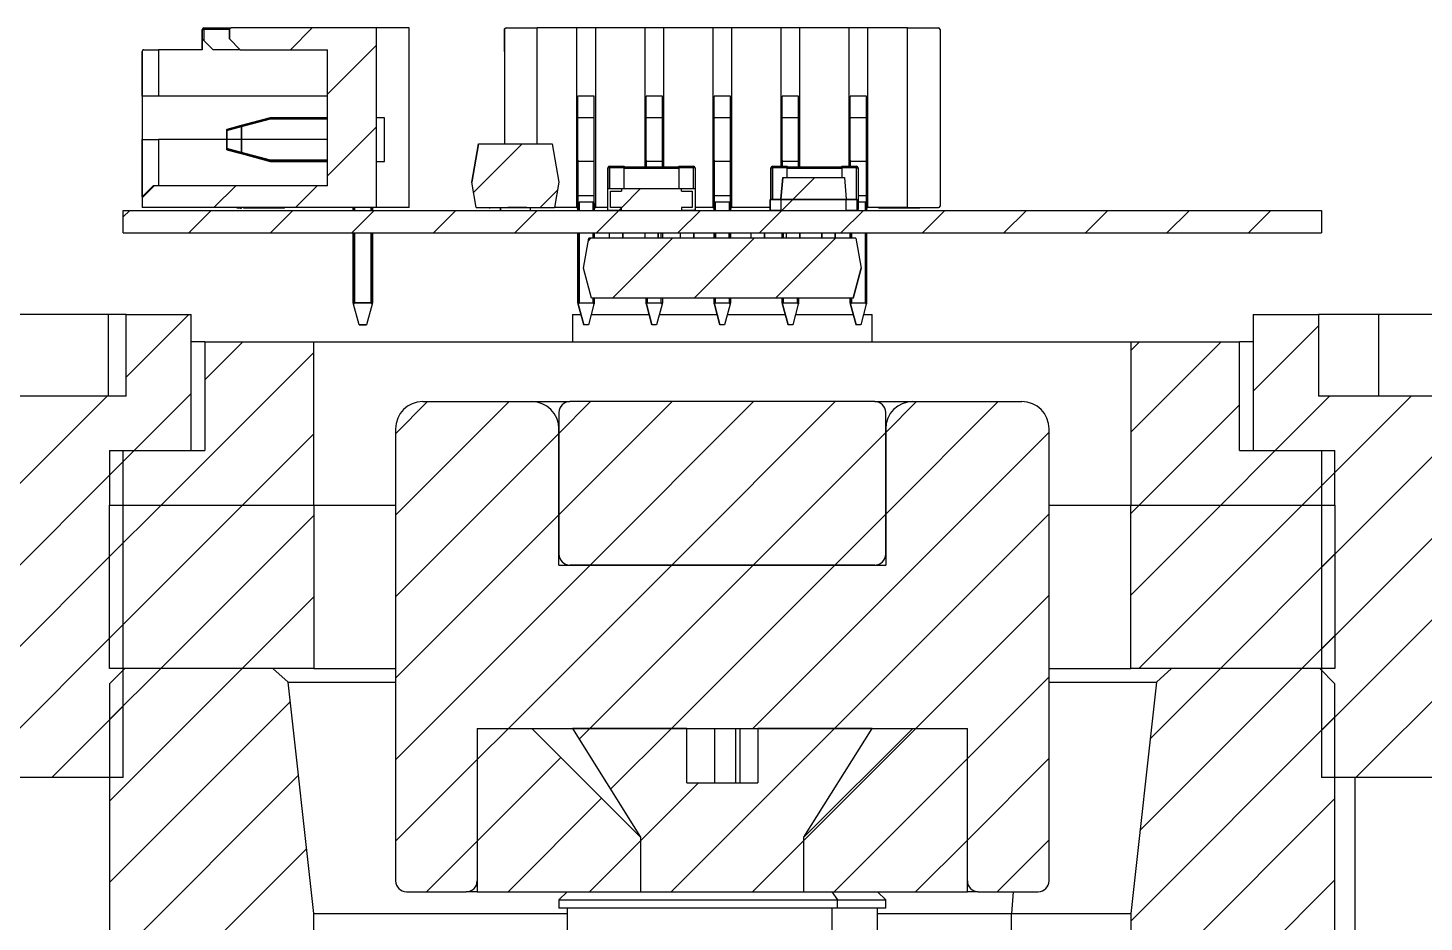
# Model space of a CAD drawing. Header units: millimetres. Extents: x 0 to 1189, y 0 to 841.
# Drawn here: x 637.5 to 714.4, y 643.7 to 693 of the extents above; entities that cross this region are included whole.
import ezdxf

# ---------------------------------------------------------------- set-up
doc = ezdxf.new("R2010")
doc.units = ezdxf.units.MM

# ---------------------------------------------------------------- blocks, each defined once
blk = doc.blocks.new('SW_HATCH_0')
at = {"color": 0, "linetype": 'Continuous', "lineweight": 18}
for p, q in [((133.67, 537.782), (133.605, 537.717)), ((138.163, 537.784), (136.963, 536.584)), ((141.702, 536.834), (139.002, 534.134)), ((141.702, 532.344), (139.002, 529.644)), ((149.734, 531.394), (147.054, 528.715)), ((165.849, 529.549), (164.649, 528.349)), ((129.463, 529.084), (128.802, 528.424)), ((133.953, 529.084), (132.753, 527.884)), ((138.443, 529.084), (137.243, 527.884)), ((151.674, 528.845), (150.714, 527.884)), ((156.254, 528.934), (155.202, 527.883)), ((128.113, 527.734), (127.753, 527.374)), ((132.603, 527.734), (131.369, 526.5)), ((137.093, 527.734), (135.859, 526.5)), ((141.583, 527.734), (140.349, 526.5)), ((146.074, 527.734), (144.839, 526.5)), ((150.564, 527.734), (149.329, 526.5)), ((155.054, 527.734), (153.819, 526.5)), ((155.202, 527.883), (155.054, 527.734)), ((159.544, 527.734), (158.309, 526.5)), ((164.034, 527.734), (162.8, 526.5)), ((164.634, 528.334), (164.034, 527.734)), ((168.524, 527.734), (167.29, 526.5)), ((173.014, 527.734), (171.78, 526.5)), ((177.504, 527.734), (176.27, 526.5)), ((181.995, 527.734), (180.76, 526.5)), ((186.485, 527.734), (185.25, 526.5)), ((190.975, 527.734), (189.74, 526.5)), ((153.519, 526.2), (153.367, 526.047)), ((158.009, 526.2), (154.709, 522.9)), ((162.5, 526.2), (159.2, 522.9)), ((166.99, 526.2), (163.69, 522.9)), ((131.359, 522), (127.911, 518.552)), ((193.594, 521.373), (190.003, 517.782)), ((206.503, 520.811), (193.753, 508.061)), ((138.253, 519.913), (129.839, 511.5)), ((134.349, 520.5), (132.253, 518.404)), ((183.74, 520.5), (183.253, 520.012)), ((188.231, 520.5), (183.253, 515.522)), ((131.503, 517.654), (128.349, 514.5)), ((126.859, 517.5), (118.753, 509.394)), ((149.009, 517.2), (142.753, 510.943)), ((144.519, 517.2), (142.753, 515.433)), ((153.5, 517.2), (151.753, 515.453)), ((157.99, 517.2), (151.753, 510.963)), ((162.48, 517.2), (153.48, 508.2)), ((166.97, 517.2), (157.97, 508.2)), ((175.95, 517.2), (169.753, 511.002)), ((171.46, 517.2), (169.753, 515.492)), ((189.253, 517.032), (183.721, 511.5)), ((194.211, 517.5), (191.211, 514.5)), ((198.701, 517.5), (193.753, 512.552)), ((138.253, 515.423), (134.329, 511.5)), ((151.753, 515.453), (142.753, 506.453)), ((178.753, 515.512), (162.44, 499.2)), ((169.753, 515.492), (162.46, 508.2)), ((127.753, 513.904), (118.753, 504.904)), ((128.349, 514.5), (127.003, 513.154)), ((191.211, 514.5), (188.211, 511.5)), ((194.503, 513.302), (192.701, 511.5)), ((202.753, 512.571), (193.753, 503.571)), ((129.839, 511.5), (127.003, 508.663)), ((134.329, 511.5), (127.003, 504.173)), ((183.721, 511.5), (183.253, 511.032)), ((188.211, 511.5), (183.253, 506.542)), ((192.701, 511.5), (183.701, 502.5)), ((138.253, 510.933), (129.819, 502.5)), ((151.753, 510.963), (142.753, 501.963)), ((178.753, 511.022), (166.931, 499.2)), ((169.753, 511.002), (166.95, 508.2)), ((127.753, 509.413), (118.753, 500.413)), ((194.503, 508.811), (188.191, 502.5)), ((153.48, 508.2), (142.753, 497.473)), ((157.97, 508.2), (148.97, 499.2)), ((162.46, 508.2), (153.46, 499.2)), ((166.95, 508.2), (157.95, 499.2)), ((202.753, 508.081), (193.753, 499.081)), ((138.253, 506.443), (134.309, 502.5)), ((178.753, 506.532), (171.421, 499.2)), ((127.753, 504.923), (119.329, 496.5)), ((194.503, 504.321), (192.681, 502.5)), ((202.753, 503.591), (195.661, 496.5)), ((129.819, 502.5), (127.002, 499.683)), ((134.309, 502.5), (127.002, 495.193)), ((192.681, 502.5), (183.761, 493.58)), ((188.191, 502.5), (184.323, 498.632)), ((178.753, 502.042), (174.253, 497.542)), ((127.753, 500.433), (123.819, 496.5)), ((136.957, 500.658), (127.002, 490.703)), ((148.97, 499.2), (147.253, 497.483)), ((153.46, 499.2), (152.871, 498.611)), ((157.95, 499.2), (154.598, 495.848)), ((166.931, 499.2), (157.931, 490.2)), ((171.421, 499.2), (165.253, 493.032)), ((194.503, 499.832), (183.253, 488.581)), ((147.253, 497.483), (142.753, 492.983)), ((151.856, 497.596), (147.253, 492.992)), ((174.253, 497.542), (166.911, 490.2)), ((178.753, 497.552), (174.253, 493.052)), ((137.406, 496.616), (127.002, 486.212)), ((159.44, 496.2), (156.253, 493.012)), ((154.101, 495.351), (148.95, 490.2)), ((194.503, 495.341), (183.253, 484.091)), ((147.253, 492.992), (144.46, 490.2)), ((156.253, 493.012), (153.44, 490.2)), ((165.253, 493.032), (162.421, 490.2)), ((174.253, 493.052), (171.401, 490.2)), ((178.753, 493.061), (175.891, 490.2)), ((137.855, 492.575), (127.002, 481.722)), ((194.503, 490.851), (183.253, 479.601))]:
    blk.add_line(p, q, dxfattribs=at)

msp = doc.modelspace()

# ---------------------------------------------------------------- linework, layer by layer
at = {"color": 7, "linetype": 'Continuous', "lineweight": 25}
for p, q in [((647.071, 692.351), (647.071, 692.861)), ((647.071, 692.861), (647.161, 692.861)), ((647.071, 692.861), (647.071, 692.861)), ((647.071, 692.861), (647.071, 691.751)), ((647.671, 691.751), (647.071, 692.351)), ((647.071, 692.351), (647.071, 692.351)), ((647.071, 691.751), (647.071, 692.351)), ((647.161, 692.861), (647.161, 692.951)), ((647.161, 692.951), (648.661, 692.951)), ((647.161, 692.951), (647.161, 692.951)), ((647.161, 692.861), (647.161, 692.261)), ((648.571, 692.861), (647.161, 692.861)), ((647.161, 692.261), (647.671, 691.751)), ((648.571, 692.351), (648.571, 692.861)), ((648.571, 692.861), (648.571, 692.861)), ((648.571, 692.861), (648.571, 692.351)), ((649.171, 691.751), (648.571, 692.351)), ((649.171, 691.751), (648.571, 692.351)), ((648.571, 692.351), (648.571, 692.351)), ((656.671, 692.951), (648.661, 692.951)), ((656.671, 683.051), (656.671, 692.951)), ((658.471, 692.951), (656.671, 692.951)), ((658.471, 683.051), (658.471, 692.951)), ((663.721, 692.861), (663.721, 686.561)), ((663.721, 691.661), (663.721, 692.861)), ((663.721, 692.861), (663.721, 692.861)), ((663.811, 692.951), (665.521, 692.951)), ((665.521, 686.561), (665.521, 692.951)), ((667.696, 692.951), (665.521, 692.951)), ((667.696, 692.951), (667.696, 683.051)), ((668.746, 692.951), (667.696, 692.951)), ((668.746, 683.051), (668.746, 692.951)), ((671.446, 692.951), (668.746, 692.951)), ((668.746, 683.051), (668.746, 692.951)), ((668.746, 692.951), (668.746, 692.951)), ((671.446, 692.951), (671.446, 685.301)), ((672.496, 692.951), (671.446, 692.951)), ((672.496, 685.301), (672.496, 692.951)), ((675.196, 692.951), (672.496, 692.951)), ((672.496, 685.301), (672.496, 692.951)), ((672.496, 692.951), (672.496, 692.951)), ((675.196, 692.951), (675.196, 683.051)), ((676.246, 692.951), (675.196, 692.951)), ((676.246, 683.051), (676.246, 692.951)), ((678.946, 692.951), (676.246, 692.951)), ((676.246, 683.051), (676.246, 692.951)), ((676.246, 692.951), (676.246, 692.951)), ((678.946, 692.951), (678.946, 685.331)), ((679.996, 692.951), (678.946, 692.951)), ((679.996, 685.301), (679.996, 692.951)), ((679.996, 685.301), (679.996, 692.951)), ((679.996, 692.951), (679.996, 692.951)), ((682.696, 692.951), (679.996, 692.951)), ((682.696, 692.951), (682.696, 685.331)), ((683.746, 692.951), (682.696, 692.951)), ((683.746, 683.051), (683.746, 692.951)), ((685.921, 692.951), (683.746, 692.951)), ((683.746, 683.051), (683.746, 692.951)), ((683.746, 692.951), (683.746, 692.951)), ((685.921, 683.051), (685.921, 692.951)), ((685.921, 692.951), (687.631, 692.951)), ((685.921, 683.051), (685.921, 692.951)), ((685.921, 692.951), (685.921, 692.951)), ((687.721, 692.861), (687.721, 683.141)), ((643.771, 689.201), (643.771, 691.661)), ((643.771, 691.661), (643.771, 683.651)), ((643.771, 691.661), (643.771, 691.661)), ((643.861, 691.751), (644.671, 691.751)), ((644.671, 691.751), (644.671, 689.201)), ((647.071, 691.751), (644.671, 691.751)), ((647.071, 691.751), (647.071, 691.751)), ((647.671, 691.751), (647.671, 691.751)), ((649.171, 691.751), (647.671, 691.751)), ((649.171, 691.751), (653.971, 691.751)), ((649.171, 691.751), (649.171, 691.751)), ((653.971, 684.251), (653.971, 691.751)), ((653.971, 689.201), (653.971, 691.751)), ((653.971, 691.751), (653.971, 691.751)), ((663.721, 691.661), (663.721, 686.561)), ((663.721, 691.661), (663.721, 691.661)), ((643.771, 689.201), (643.771, 686.801)), ((644.671, 689.201), (643.771, 689.201)), ((653.971, 689.201), (644.671, 689.201)), ((653.971, 686.801), (653.971, 689.201)), ((653.971, 689.201), (653.971, 689.201)), ((667.771, 689.201), (667.771, 689.201)), ((667.771, 688.001), (667.771, 689.201)), ((668.671, 689.201), (667.771, 689.201)), ((668.671, 688.001), (668.671, 689.201)), ((671.521, 689.201), (671.521, 689.201)), ((671.521, 688.001), (671.521, 689.201)), ((672.421, 689.201), (671.521, 689.201)), ((672.421, 688.001), (672.421, 689.201)), ((675.271, 689.201), (675.271, 689.201)), ((675.271, 688.001), (675.271, 689.201)), ((676.171, 689.201), (675.271, 689.201)), ((676.171, 688.001), (676.171, 689.201)), ((679.021, 689.201), (679.021, 689.201)), ((679.021, 688.001), (679.021, 689.201)), ((679.921, 689.201), (679.021, 689.201)), ((679.921, 688.001), (679.921, 689.201)), ((682.771, 689.201), (682.771, 689.201)), ((682.771, 688.001), (682.771, 689.201)), ((683.671, 689.201), (682.771, 689.201)), ((683.671, 688.001), (683.671, 689.201)), ((648.421, 687.358), (649.223, 687.573)), ((649.223, 687.573), (648.421, 687.358)), ((649.223, 687.573), (650.821, 688.001)), ((650.821, 688.001), (649.223, 687.573)), ((650.829, 687.941), (649.231, 687.513)), ((649.231, 687.513), (650.829, 687.941)), ((650.821, 688.001), (650.821, 688.001)), ((650.821, 688.001), (653.971, 688.001)), ((653.971, 688.001), (650.821, 688.001)), ((653.971, 687.941), (650.829, 687.941)), ((650.829, 687.941), (653.971, 687.941)), ((657.121, 688.001), (656.671, 688.001)), ((657.121, 688.001), (656.671, 688.001)), ((657.121, 688.001), (657.121, 688.001)), ((657.121, 685.601), (657.121, 688.001)), ((657.121, 685.601), (657.121, 688.001)), ((667.771, 685.601), (667.771, 688.001)), ((668.671, 688.001), (667.771, 688.001)), ((668.671, 685.601), (668.671, 688.001)), ((671.521, 685.601), (671.521, 688.001)), ((672.421, 688.001), (671.521, 688.001)), ((672.421, 685.601), (672.421, 688.001)), ((675.271, 685.601), (675.271, 688.001)), ((676.171, 688.001), (675.271, 688.001)), ((676.171, 685.601), (676.171, 688.001)), ((679.021, 685.601), (679.021, 688.001)), ((679.921, 688.001), (679.021, 688.001)), ((679.921, 685.601), (679.921, 688.001)), ((682.771, 685.601), (682.771, 688.001)), ((683.671, 688.001), (682.771, 688.001)), ((683.671, 685.601), (683.671, 688.001)), ((649.23, 687.517), (648.421, 687.3)), ((648.421, 687.3), (649.23, 687.517)), ((648.421, 687.358), (648.421, 687.358)), ((648.421, 686.302), (648.421, 687.3)), ((648.421, 687.3), (648.421, 686.302)), ((649.231, 687.513), (649.231, 686.089)), ((649.231, 686.089), (649.231, 687.513)), ((643.771, 683.651), (643.771, 686.801)), ((643.771, 686.801), (644.671, 686.801)), ((644.671, 686.801), (644.671, 684.251)), ((653.971, 686.801), (644.671, 686.801)), ((648.421, 686.302), (649.23, 686.085)), ((649.23, 686.085), (648.421, 686.302)), ((649.223, 686.029), (648.421, 686.244)), ((648.421, 686.244), (648.421, 686.244)), ((648.421, 686.244), (649.223, 686.029)), ((649.231, 686.089), (650.829, 685.661)), ((650.829, 685.661), (649.231, 686.089)), ((653.971, 684.251), (653.971, 686.801)), ((653.971, 686.801), (653.971, 686.801)), ((661.921, 684.455), (662.292, 686.561)), ((662.292, 686.561), (661.921, 684.455)), ((662.292, 686.561), (666.349, 686.561)), ((662.292, 686.561), (662.292, 686.561)), ((662.292, 686.561), (662.292, 686.561)), ((666.349, 686.561), (666.721, 684.455)), ((650.821, 685.601), (649.223, 686.029)), ((649.223, 686.029), (650.821, 685.601)), ((650.821, 685.601), (650.821, 685.601)), ((653.971, 685.601), (650.821, 685.601)), ((650.821, 685.601), (653.971, 685.601)), ((650.829, 685.661), (653.971, 685.661)), ((653.971, 685.661), (650.829, 685.661)), ((656.671, 685.601), (657.121, 685.601)), ((656.671, 685.601), (657.121, 685.601)), ((657.121, 685.601), (657.121, 685.601)), ((667.771, 685.661), (667.771, 682.901)), ((667.771, 683.711), (667.771, 685.601)), ((668.671, 685.601), (667.771, 685.601)), ((668.671, 683.711), (668.671, 685.601)), ((669.511, 685.241), (669.511, 685.331)), ((669.511, 685.331), (670.321, 685.331)), ((669.511, 685.331), (669.511, 685.331)), ((670.321, 685.331), (670.321, 685.241)), ((670.321, 685.301), (673.321, 685.301)), ((670.321, 685.241), (670.321, 685.301)), ((670.321, 685.301), (670.321, 685.301)), ((671.521, 685.661), (671.521, 685.301)), ((672.421, 685.601), (671.521, 685.601)), ((671.521, 685.301), (671.521, 685.601)), ((672.421, 685.301), (672.421, 685.601)), ((673.321, 685.331), (674.131, 685.331)), ((673.321, 685.241), (673.321, 685.331)), ((673.321, 685.331), (673.321, 685.301)), ((673.321, 685.331), (673.321, 685.331)), ((674.131, 685.331), (674.131, 685.241)), ((675.271, 685.661), (675.271, 682.901)), ((676.171, 685.601), (675.271, 685.601)), ((675.271, 683.711), (675.271, 685.601)), ((676.171, 683.711), (676.171, 685.601)), ((678.494, 685.241), (678.494, 685.331)), ((678.494, 685.331), (679.304, 685.331)), ((678.494, 685.331), (678.494, 685.331)), ((679.021, 685.661), (679.021, 685.331)), ((679.021, 685.331), (679.021, 685.601)), ((679.921, 685.601), (679.021, 685.601)), ((679.304, 685.331), (679.304, 685.241)), ((679.304, 685.301), (682.304, 685.301)), ((679.304, 685.241), (679.304, 685.301)), ((679.304, 685.301), (679.304, 685.301)), ((679.921, 685.301), (679.921, 685.601)), ((682.304, 685.331), (683.114, 685.331)), ((682.304, 685.241), (682.304, 685.331)), ((682.304, 685.331), (682.304, 685.301)), ((682.304, 685.331), (682.304, 685.331)), ((682.771, 685.661), (682.771, 685.331)), ((682.771, 685.331), (682.771, 685.601)), ((683.671, 685.601), (682.771, 685.601)), ((683.114, 685.331), (683.114, 685.241)), ((683.671, 683.711), (683.671, 685.601)), ((669.511, 685.241), (669.421, 685.241)), ((669.421, 684.101), (669.421, 685.241)), ((669.421, 685.241), (669.421, 684.101)), ((669.421, 685.241), (669.421, 685.241)), ((670.321, 685.241), (669.511, 685.241)), ((669.511, 685.241), (669.511, 684.101)), ((670.321, 684.101), (670.321, 685.241)), ((673.321, 685.211), (670.321, 685.211)), ((674.131, 685.241), (673.321, 685.241)), ((673.321, 685.241), (673.321, 684.101)), ((674.221, 685.241), (674.131, 685.241)), ((674.131, 684.101), (674.131, 685.241)), ((674.221, 685.241), (674.221, 682.961)), ((678.404, 685.241), (678.494, 685.241)), ((678.404, 683.504), (678.404, 685.241)), ((678.404, 685.241), (678.404, 685.241)), ((678.404, 685.241), (678.404, 683.504)), ((679.304, 685.241), (678.494, 685.241)), ((678.494, 685.241), (678.494, 683.504)), ((678.952, 683.516), (679.057, 684.716)), ((679.057, 684.716), (678.952, 683.516)), ((679.057, 684.716), (682.447, 684.716)), ((679.304, 684.716), (679.304, 685.241)), ((682.304, 685.211), (679.304, 685.211)), ((683.114, 685.241), (682.304, 685.241)), ((682.304, 685.241), (682.304, 684.716)), ((682.447, 684.716), (682.552, 683.516)), ((683.114, 685.241), (683.204, 685.241)), ((683.114, 683.507), (683.114, 685.241)), ((683.204, 685.241), (683.204, 682.961)), ((644.371, 684.251), (643.771, 683.651)), ((653.971, 684.251), (644.371, 684.251)), ((644.371, 684.251), (644.371, 684.251)), ((653.971, 684.251), (653.971, 684.251)), ((662.168, 683.051), (661.921, 684.455)), ((662.168, 683.051), (661.921, 684.455)), ((661.921, 684.455), (661.921, 684.455)), ((666.721, 684.455), (666.473, 683.051)), ((669.42, 682.901), (669.42, 684.101)), ((669.42, 684.101), (670.17, 684.101)), ((669.57, 683.951), (670.17, 683.951)), ((669.57, 683.051), (669.57, 683.951)), ((670.17, 684.101), (670.17, 683.951)), ((670.17, 684.101), (673.47, 684.101)), ((673.47, 683.951), (673.47, 684.101)), ((673.47, 684.101), (674.22, 684.101)), ((673.47, 683.951), (674.07, 683.951)), ((674.07, 683.951), (674.07, 683.051)), ((674.22, 684.101), (674.22, 682.901)), ((643.771, 683.651), (643.771, 683.051)), ((643.771, 683.651), (643.771, 683.651)), ((643.771, 683.651), (643.771, 683.051)), ((656.671, 683.051), (643.771, 683.051)), ((643.771, 683.051), (643.771, 683.051)), ((649, 683.044), (649, 683.029)), ((649.004, 683.029), (649.004, 683.044)), ((649.175, 683.029), (649.175, 683.044)), ((649.182, 683.044), (649.227, 683.044)), ((649.182, 683.029), (649.227, 683.029)), ((649.227, 683.029), (649.227, 683.044)), ((649.346, 683.044), (649.346, 683.029)), ((650.471, 683.044), (649.346, 683.044)), ((650.471, 683.029), (649.346, 683.029)), ((650.471, 683.029), (650.471, 683.044)), ((651.596, 683.044), (650.471, 683.044)), ((651.596, 683.029), (650.471, 683.029)), ((651.596, 683.029), (651.596, 683.044)), ((655.396, 682.901), (655.396, 683.051)), ((655.396, 683.051), (655.396, 682.901)), ((655.456, 683.051), (655.456, 682.901)), ((655.456, 682.901), (655.456, 683.051)), ((656.386, 682.901), (656.386, 683.051)), ((656.386, 683.051), (656.386, 682.901)), ((656.446, 683.051), (656.446, 682.901)), ((656.446, 682.901), (656.446, 683.051)), ((658.471, 683.051), (656.671, 683.051)), ((662.168, 683.051), (666.473, 683.051)), ((662.168, 683.051), (662.168, 683.051)), ((662.664, 683.051), (662.664, 683.033)), ((662.668, 683.051), (662.668, 683.033)), ((662.875, 683.033), (662.875, 683.051)), ((662.883, 683.033), (662.936, 683.033)), ((662.936, 683.051), (662.936, 683.033)), ((663.08, 683.051), (663.08, 683.033)), ((663.911, 683.033), (663.08, 683.033)), ((663.496, 682.901), (663.496, 683.033)), ((663.911, 683.033), (663.911, 683.051)), ((664.949, 683.051), (663.911, 683.051)), ((664.949, 683.033), (663.911, 683.033)), ((664.949, 683.051), (664.949, 683.033)), ((665.78, 683.033), (664.949, 683.033)), ((665.78, 683.033), (665.78, 683.051)), ((667.696, 683.051), (666.473, 683.051)), ((667.696, 683.051), (667.771, 683.051)), ((667.771, 683.255), (667.771, 683.711)), ((668.671, 683.711), (667.771, 683.711)), ((667.771, 682.901), (667.771, 683.255)), ((668.611, 683.351), (667.831, 683.351)), ((667.831, 683.351), (667.831, 682.901)), ((668.611, 682.901), (668.611, 683.351)), ((668.671, 683.255), (668.671, 683.711)), ((668.671, 683.255), (668.671, 682.901)), ((668.671, 683.051), (668.746, 683.051)), ((669.42, 683.051), (668.746, 683.051)), ((668.746, 683.051), (668.746, 683.051)), ((670.17, 683.051), (669.57, 683.051)), ((670.17, 682.901), (670.17, 683.051)), ((673.47, 683.051), (673.47, 682.901)), ((674.07, 683.051), (673.47, 683.051)), ((674.22, 682.954), (674.221, 682.961)), ((674.22, 682.961), (674.221, 682.961)), ((675.196, 683.051), (674.221, 683.051)), ((675.196, 683.051), (675.271, 683.051)), ((675.271, 683.255), (675.271, 683.711)), ((676.171, 683.711), (675.271, 683.711)), ((675.271, 682.901), (675.271, 683.255)), ((676.111, 683.351), (675.331, 683.351)), ((675.331, 683.351), (675.331, 682.901)), ((676.111, 682.901), (676.111, 683.351)), ((676.171, 683.255), (676.171, 683.711)), ((676.171, 683.255), (676.171, 682.901)), ((676.171, 683.051), (676.246, 683.051)), ((678.352, 683.051), (676.246, 683.051)), ((676.246, 683.051), (676.246, 683.051)), ((678.352, 683.501), (678.352, 682.901)), ((678.352, 683.501), (683.152, 683.501)), ((678.355, 682.898), (678.355, 683.504)), ((678.955, 683.504), (678.355, 683.504)), ((678.355, 683.504), (678.355, 683.501)), ((678.952, 683.516), (682.552, 683.516)), ((678.952, 683.516), (678.952, 683.516)), ((678.955, 683.504), (678.955, 682.898)), ((679.304, 683.501), (679.304, 683.516)), ((682.211, 683.507), (682.211, 683.504)), ((682.211, 683.507), (683.149, 683.507)), ((682.211, 683.504), (683.149, 683.504)), ((682.304, 683.516), (682.304, 683.507)), ((682.304, 683.504), (682.304, 683.501)), ((682.549, 682.898), (682.549, 683.504)), ((683.149, 683.504), (682.549, 683.504)), ((682.549, 683.504), (682.549, 683.501)), ((683.149, 683.504), (683.149, 683.507)), ((683.149, 683.504), (683.149, 682.898)), ((683.152, 682.901), (683.152, 683.501)), ((683.204, 682.961), (683.152, 682.961)), ((683.671, 683.711), (683.204, 683.711)), ((683.611, 683.351), (683.204, 683.351)), ((683.611, 682.901), (683.611, 683.351)), ((683.671, 683.255), (683.671, 683.711)), ((683.671, 683.255), (683.671, 682.901)), ((683.671, 683.051), (683.746, 683.051)), ((685.921, 683.051), (683.746, 683.051)), ((683.746, 683.051), (683.746, 683.051)), ((684.346, 683.029), (684.346, 683.044)), ((686.596, 683.044), (684.346, 683.044)), ((686.596, 683.029), (684.346, 683.029)), ((685.921, 683.051), (687.631, 683.051)), ((685.921, 683.051), (685.921, 683.051)), ((686.596, 683.029), (686.596, 683.044)), ((642.721, 682.901), (708.721, 682.901)), ((642.721, 681.667), (642.721, 682.901)), ((670.17, 682.901), (669.42, 682.901)), ((670.17, 682.901), (673.47, 682.901)), ((674.22, 682.901), (673.47, 682.901)), ((678.352, 682.901), (683.152, 682.901)), ((678.955, 682.898), (678.355, 682.898)), ((683.149, 682.898), (682.549, 682.898)), ((708.721, 682.901), (708.721, 681.667)), ((642.721, 681.667), (708.721, 681.667)), ((655.396, 677.801), (655.396, 681.667)), ((655.396, 681.667), (655.396, 677.801)), ((655.456, 681.667), (655.456, 677.801)), ((655.456, 677.801), (655.456, 681.667)), ((656.386, 677.801), (656.386, 681.667)), ((656.386, 681.667), (656.386, 677.801)), ((656.446, 681.667), (656.446, 677.801)), ((656.446, 677.801), (656.446, 681.667)), ((667.771, 677.801), (667.771, 681.667)), ((667.771, 681.667), (667.771, 677.801)), ((667.831, 681.667), (667.831, 677.801)), ((668.611, 681.367), (668.611, 681.667)), ((668.671, 681.667), (668.671, 681.367)), ((670.246, 681.367), (670.246, 681.667)), ((672.196, 681.367), (672.196, 681.667)), ((672.361, 681.367), (672.361, 681.667)), ((672.421, 681.667), (672.421, 681.367)), ((674.146, 681.367), (674.146, 681.667)), ((675.271, 681.367), (675.271, 681.667)), ((675.271, 681.667), (675.271, 681.367)), ((675.331, 681.667), (675.331, 681.367)), ((676.096, 681.367), (676.096, 681.667)), ((676.111, 681.367), (676.111, 681.667)), ((676.171, 681.667), (676.171, 681.367)), ((678.046, 681.367), (678.046, 681.667)), ((679.021, 681.367), (679.021, 681.667)), ((679.021, 681.667), (679.021, 681.367)), ((679.081, 681.667), (679.081, 681.367)), ((679.996, 681.367), (679.996, 681.667)), ((681.196, 681.367), (681.196, 681.667)), ((681.946, 681.367), (681.946, 681.667)), ((682.771, 681.367), (682.771, 681.667)), ((682.771, 681.667), (682.771, 681.367)), ((682.831, 681.667), (682.831, 681.367)), ((683.611, 677.801), (683.611, 681.667)), ((683.671, 681.667), (683.671, 677.801)), ((668.071, 679.717), (668.362, 681.367)), ((683.08, 681.367), (668.362, 681.367)), ((683.08, 681.367), (683.371, 679.717)), ((683.08, 681.367), (683.371, 679.717)), ((683.08, 681.367), (683.08, 681.367)), ((668.513, 678.067), (668.071, 679.717)), ((683.371, 679.717), (682.929, 678.067)), ((682.929, 678.067), (683.371, 679.717)), ((683.371, 679.717), (683.371, 679.717)), ((655.396, 677.801), (655.396, 677.801)), ((655.717, 676.601), (655.413, 677.736)), ((655.717, 676.601), (655.413, 677.736)), ((655.456, 677.801), (656.386, 677.801)), ((656.386, 677.801), (655.456, 677.801)), ((656.428, 677.736), (656.124, 676.601)), ((656.428, 677.736), (656.124, 676.601)), ((656.446, 677.801), (656.446, 677.801)), ((667.771, 677.801), (667.771, 677.801)), ((667.788, 677.736), (668.092, 676.601)), ((668.092, 676.601), (667.788, 677.736)), ((667.831, 677.801), (668.611, 677.801)), ((668.653, 677.736), (668.349, 676.601)), ((682.929, 678.067), (668.513, 678.067)), ((668.611, 677.801), (668.611, 678.067)), ((668.671, 678.067), (668.671, 677.801)), ((671.521, 677.801), (671.521, 678.067)), ((671.521, 678.067), (671.521, 677.801)), ((671.521, 677.801), (671.521, 677.801)), ((671.538, 677.736), (671.842, 676.601)), ((671.842, 676.601), (671.538, 677.736)), ((671.581, 678.067), (671.581, 677.801)), ((671.581, 677.801), (672.361, 677.801)), ((672.403, 677.736), (672.099, 676.601)), ((672.361, 677.801), (672.361, 678.067)), ((672.421, 678.067), (672.421, 677.801)), ((675.271, 677.801), (675.271, 678.067)), ((675.271, 678.067), (675.271, 677.801)), ((675.271, 677.801), (675.271, 677.801)), ((675.288, 677.736), (675.592, 676.601)), ((675.592, 676.601), (675.288, 677.736)), ((675.331, 678.067), (675.331, 677.801)), ((675.331, 677.801), (676.111, 677.801)), ((676.153, 677.736), (675.849, 676.601)), ((676.111, 677.801), (676.111, 678.067)), ((676.171, 678.067), (676.171, 677.801)), ((679.021, 677.801), (679.021, 678.067)), ((679.021, 678.067), (679.021, 677.801)), ((679.021, 677.801), (679.021, 677.801)), ((679.038, 677.736), (679.342, 676.601)), ((679.342, 676.601), (679.038, 677.736)), ((679.081, 678.067), (679.081, 677.801)), ((679.081, 677.801), (679.861, 677.801)), ((679.903, 677.736), (679.599, 676.601)), ((679.861, 677.801), (679.861, 678.067)), ((679.921, 678.067), (679.921, 677.801)), ((682.771, 677.801), (682.771, 678.067)), ((682.771, 678.067), (682.771, 677.801)), ((682.771, 677.801), (682.771, 677.801)), ((682.788, 677.736), (683.092, 676.601)), ((683.092, 676.601), (682.788, 677.736)), ((682.831, 678.067), (682.831, 677.801)), ((682.831, 677.801), (683.611, 677.801)), ((682.929, 678.067), (682.929, 678.067)), ((683.653, 677.736), (683.349, 676.601)), ((641.895, 677.167), (636.876, 677.167)), ((641.895, 677.167), (641.895, 672.667)), ((642.879, 677.167), (641.895, 677.167)), ((642.879, 672.667), (642.879, 677.167)), ((642.879, 677.167), (646.471, 677.167)), ((646.471, 669.667), (646.471, 677.167)), ((667.471, 677.167), (667.471, 675.667)), ((667.471, 677.167), (667.941, 677.167)), ((668.501, 677.167), (671.691, 677.167)), ((672.251, 677.167), (675.441, 677.167)), ((676.001, 677.167), (679.191, 677.167)), ((679.751, 677.167), (682.941, 677.167)), ((683.501, 677.167), (683.971, 677.167)), ((683.971, 675.667), (683.971, 677.167)), ((704.971, 677.167), (704.971, 669.667)), ((704.971, 677.167), (708.562, 677.167)), ((708.562, 677.167), (708.562, 672.667)), ((711.876, 677.167), (708.562, 677.167)), ((711.876, 677.167), (711.876, 672.667)), ((716.895, 677.167), (711.876, 677.167)), ((655.717, 676.601), (655.717, 676.601)), ((656.124, 676.601), (655.717, 676.601)), ((655.717, 676.601), (656.124, 676.601)), ((656.124, 676.601), (656.124, 676.601)), ((668.349, 676.601), (668.092, 676.601)), ((672.099, 676.601), (671.842, 676.601)), ((675.849, 676.601), (675.592, 676.601)), ((679.599, 676.601), (679.342, 676.601)), ((683.349, 676.601), (683.092, 676.601)), ((647.221, 675.667), (646.471, 675.667)), ((647.221, 675.667), (647.221, 669.667)), ((647.221, 675.667), (653.221, 675.667)), ((653.221, 666.667), (653.221, 675.667)), ((653.221, 675.667), (698.221, 675.667)), ((698.221, 675.667), (698.221, 666.667)), ((698.221, 675.667), (704.221, 675.667)), ((704.221, 669.667), (704.221, 675.667)), ((704.971, 675.667), (704.221, 675.667)), ((642.879, 672.667), (633.562, 672.667)), ((659.221, 672.367), (665.221, 672.367)), ((665.221, 672.367), (667.321, 672.367)), ((684.121, 672.367), (667.321, 672.367)), ((684.121, 672.367), (686.221, 672.367)), ((686.221, 672.367), (692.221, 672.367)), ((717.879, 672.667), (708.562, 672.667)), ((666.721, 671.767), (666.721, 663.967)), ((684.721, 663.967), (684.721, 671.767)), ((657.721, 670.867), (657.721, 645.967)), ((666.721, 663.367), (666.721, 670.867)), ((684.721, 670.867), (684.721, 663.367)), ((693.721, 645.967), (693.721, 670.867)), ((641.971, 669.667), (641.971, 666.667)), ((641.971, 669.667), (647.221, 669.667)), ((642.721, 669.667), (646.471, 669.667)), ((642.721, 651.667), (642.721, 669.667)), ((704.221, 669.667), (709.471, 669.667)), ((704.971, 669.667), (708.721, 669.667)), ((708.721, 669.667), (708.721, 651.667)), ((709.471, 666.667), (709.471, 669.667)), ((641.971, 666.667), (653.221, 666.667)), ((641.971, 657.667), (641.971, 666.667)), ((653.221, 666.667), (657.721, 666.667)), ((653.221, 666.667), (653.221, 657.667)), ((693.721, 666.667), (698.221, 666.667)), ((698.221, 666.667), (709.471, 666.667)), ((698.221, 657.667), (698.221, 666.667)), ((709.471, 666.667), (709.471, 657.667)), ((666.721, 663.367), (684.721, 663.367)), ((684.121, 663.367), (667.321, 663.367)), ((642.808, 657.667), (641.97, 656.829)), ((653.221, 657.667), (641.971, 657.667)), ((650.971, 657.667), (642.808, 657.667)), ((651.803, 656.921), (650.971, 657.667)), ((653.221, 657.667), (657.721, 657.667)), ((693.721, 657.667), (698.221, 657.667)), ((709.471, 657.667), (698.221, 657.667)), ((700.471, 657.667), (699.638, 656.921)), ((708.633, 657.667), (700.471, 657.667)), ((709.471, 656.829), (708.633, 657.667)), ((641.97, 656.829), (641.97, 636.667)), ((651.803, 656.921), (657.721, 656.921)), ((653.221, 644.167), (651.803, 656.921)), ((693.721, 656.921), (699.638, 656.921)), ((699.638, 656.921), (698.221, 644.167)), ((709.471, 636.667), (709.471, 656.829)), ((662.221, 654.367), (689.221, 654.367)), ((662.221, 654.367), (662.221, 645.967)), ((662.221, 654.367), (662.221, 645.367)), ((662.221, 654.367), (665.221, 654.367)), ((665.221, 654.367), (671.221, 648.367)), ((667.471, 654.367), (671.221, 648.367)), ((673.766, 654.367), (667.471, 654.367)), ((673.766, 651.367), (673.766, 654.367)), ((675.316, 651.367), (675.316, 654.367)), ((676.467, 651.367), (676.467, 654.367)), ((676.701, 651.367), (676.701, 654.367)), ((677.675, 654.367), (677.675, 651.367)), ((683.971, 654.367), (677.675, 654.367)), ((680.221, 648.367), (683.971, 654.367)), ((680.221, 648.367), (686.221, 654.367)), ((686.221, 654.367), (689.221, 654.367)), ((689.221, 645.967), (689.221, 654.367)), ((689.221, 645.367), (689.221, 654.367)), ((642.721, 651.667), (633.721, 651.667)), ((717.721, 651.667), (708.721, 651.667)), ((710.573, 651.667), (710.573, 636.667)), ((673.766, 651.367), (677.675, 651.367)), ((671.221, 648.367), (671.221, 645.367)), ((680.221, 645.367), (680.221, 648.367)), ((658.321, 645.367), (661.621, 645.367)), ((662.221, 645.367), (661.621, 645.367)), ((662.221, 645.367), (667.171, 645.367)), ((667.171, 645.367), (666.721, 644.917)), ((667.171, 645.367), (681.757, 645.367)), ((681.757, 645.367), (682.075, 644.917)), ((681.757, 645.367), (684.271, 645.367)), ((684.721, 644.917), (684.271, 645.367)), ((684.271, 645.367), (689.221, 645.367)), ((689.821, 645.367), (689.221, 645.367)), ((689.821, 645.367), (693.121, 645.367)), ((691.749, 645.367), (691.655, 644.167)), ((666.721, 644.917), (666.721, 644.467)), ((666.721, 644.917), (682.075, 644.917)), ((682.075, 644.467), (682.075, 644.917)), ((682.075, 644.917), (684.721, 644.917)), ((684.721, 644.467), (684.721, 644.917)), ((653.221, 644.167), (667.171, 644.167)), ((653.221, 626.167), (653.221, 644.167)), ((682.075, 644.467), (666.721, 644.467)), ((667.171, 644.467), (667.171, 642.067)), ((681.757, 644.467), (681.757, 642.067)), ((684.721, 644.467), (682.075, 644.467)), ((684.271, 642.067), (684.271, 644.467)), ((684.271, 644.167), (691.655, 644.167)), ((691.655, 644.167), (698.221, 644.167)), ((691.655, 641.167), (691.655, 644.167)), ((698.221, 644.167), (698.221, 626.167))]:
    msp.add_line(p, q, dxfattribs=at)
at = {"color": 7, "linetype": 'Continuous', "lineweight": 25, "flags": 128}
for points in [[(663.496, 683.033), (663.496, 683.002), (663.496, 682.947), (663.496, 682.913), (663.496, 682.901)], [(665.146, 683.033), (665.146, 683.002), (665.146, 682.947), (665.146, 682.913), (665.146, 682.901)], [(669.496, 681.667), (669.496, 681.654), (669.496, 681.615), (669.496, 681.551), (669.496, 681.464), (669.496, 681.367)], [(670.246, 681.667), (670.246, 681.654), (670.246, 681.615), (670.246, 681.551), (670.246, 681.464), (670.246, 681.367)], [(671.446, 681.667), (671.446, 681.654), (671.446, 681.615), (671.446, 681.551), (671.446, 681.464), (671.446, 681.367)], [(672.196, 681.667), (672.196, 681.654), (672.196, 681.615), (672.196, 681.551), (672.196, 681.464), (672.196, 681.367)], [(673.396, 681.667), (673.396, 681.654), (673.396, 681.615), (673.396, 681.551), (673.396, 681.464), (673.396, 681.367)], [(674.146, 681.667), (674.146, 681.654), (674.146, 681.615), (674.146, 681.551), (674.146, 681.464), (674.146, 681.367)], [(675.346, 681.667), (675.346, 681.654), (675.346, 681.615), (675.346, 681.551), (675.346, 681.464), (675.346, 681.367)], [(676.096, 681.667), (676.096, 681.654), (676.096, 681.615), (676.096, 681.551), (676.096, 681.464), (676.096, 681.367)], [(677.296, 681.667), (677.296, 681.654), (677.296, 681.615), (677.296, 681.551), (677.296, 681.464), (677.296, 681.367)], [(678.046, 681.667), (678.046, 681.654), (678.046, 681.615), (678.046, 681.551), (678.046, 681.464), (678.046, 681.367)], [(679.246, 681.667), (679.246, 681.654), (679.246, 681.615), (679.246, 681.551), (679.246, 681.464), (679.246, 681.367)], [(679.996, 681.667), (679.996, 681.654), (679.996, 681.615), (679.996, 681.551), (679.996, 681.464), (679.996, 681.367)], [(681.196, 681.667), (681.196, 681.654), (681.196, 681.615), (681.196, 681.551), (681.196, 681.464), (681.196, 681.367)], [(681.946, 681.667), (681.946, 681.654), (681.946, 681.615), (681.946, 681.551), (681.946, 681.464), (681.946, 681.367)]]:
    msp.add_lwpolyline(points, dxfattribs=at)
at = {"color": 7, "linetype": 'Continuous', "lineweight": 25}
for centre, radius, start, end in [((647.161, 692.861), 0.09, 90, 180), ((647.161, 692.861), 0.09, 90, 180), ((648.661, 692.861), 0.09, 90, 180), ((663.811, 692.861), 0.09, 90, 180), ((687.631, 692.861), 0.09, 0, 90), ((643.861, 691.661), 0.09, 90, 180), ((669.511, 685.241), 0.09, 90, 180), ((669.511, 685.241), 0.09, 90, 180), ((674.131, 685.241), 0.09, 0, 90), ((678.494, 685.241), 0.09, 90, 180), ((678.494, 685.241), 0.09, 90, 180), ((683.114, 685.241), 0.09, 0, 90), ((683.114, 682.961), 0.09, 318.18969, 0), ((687.631, 683.141), 0.09, 270, 0), ((659.221, 670.867), 1.5, 90, 180), ((665.221, 670.867), 1.5, 0, 90), ((667.321, 671.767), 0.6, 90, 180), ((684.121, 671.767), 0.6, 0, 90), ((686.221, 670.867), 1.5, 90, 180), ((692.221, 670.867), 1.5, 0, 90), ((667.321, 663.967), 0.6, 180, 270), ((684.121, 663.967), 0.6, 270, 0), ((658.321, 645.967), 0.6, 180, 270), ((661.621, 645.967), 0.6, 270, 0), ((689.821, 645.967), 0.6, 180, 270), ((693.121, 645.967), 0.6, 270, 0)]:
    msp.add_arc(centre, radius, start, end, dxfattribs=at)
for points, knots in [([(647.161, 692.261), (647.148, 692.274), (647.123, 692.299), (647.095, 692.327), (647.079, 692.343), (647.072, 692.35), (647.071, 692.351), (647.071, 692.351)], [0, 0, 0, 0, 0.31012, 0.616121, 0.758896, 0.886022, 1, 1, 1, 1]), ([(648.571, 692.861), (648.571, 692.87), (648.573, 692.888), (648.585, 692.912), (648.605, 692.934), (648.631, 692.948), (648.651, 692.95), (648.661, 692.951)], [0, 0, 0, 0, 0.146754, 0.316126, 0.510248, 0.757793, 1, 1, 1, 1]), ([(663.721, 692.861), (663.721, 692.87), (663.723, 692.888), (663.735, 692.912), (663.755, 692.934), (663.781, 692.948), (663.801, 692.95), (663.811, 692.951)], [0, 0, 0, 0, 0.146754, 0.316126, 0.510248, 0.757793, 1, 1, 1, 1]), ([(643.861, 691.751), (643.848, 691.75), (643.823, 691.747), (643.795, 691.726), (643.779, 691.701), (643.772, 691.681), (643.771, 691.668), (643.771, 691.661)], [0, 0, 0, 0, 0.3101202, 0.6161208, 0.7588957, 0.8860224, 1, 1, 1, 1]), ([(649.23, 687.517), (649.228, 687.525), (649.224, 687.541), (649.221, 687.56), (649.221, 687.571), (649.222, 687.572), (649.223, 687.573)], [0, 0, 0, 0, 0.270113, 0.560973, 0.788136, 1, 1, 1, 1]), ([(649.23, 687.517), (649.228, 687.525), (649.224, 687.541), (649.221, 687.56), (649.221, 687.571), (649.222, 687.572), (649.223, 687.573)], [0, 0, 0, 0, 0.270113, 0.560973, 0.788136, 1, 1, 1, 1]), ([(650.829, 687.941), (650.827, 687.95), (650.825, 687.967), (650.822, 687.987), (650.821, 687.999), (650.821, 688.001), (650.821, 688.001)], [0, 0, 0, 0, 0.271315, 0.563805, 0.790595, 1, 1, 1, 1]), ([(650.829, 687.941), (650.827, 687.95), (650.825, 687.967), (650.822, 687.987), (650.821, 687.999), (650.821, 688.001), (650.821, 688.001)], [0, 0, 0, 0, 0.271315, 0.563805, 0.790595, 1, 1, 1, 1]), ([(648.421, 687.3), (648.421, 687.308), (648.421, 687.326), (648.421, 687.345), (648.421, 687.356), (648.421, 687.357), (648.421, 687.358)], [0, 0, 0, 0, 0.273222, 0.561394, 0.786639, 1, 1, 1, 1]), ([(648.421, 687.358), (648.421, 687.357), (648.421, 687.355), (648.421, 687.34), (648.421, 687.32), (648.421, 687.307), (648.421, 687.3)], [0, 0, 0, 0, 0.273222, 0.5613939, 0.7866392, 1, 1, 1, 1]), ([(649.231, 687.513), (649.231, 687.514), (649.231, 687.515), (649.23, 687.516), (649.23, 687.517)], [0, 0, 0, 0, 0.564082, 1, 1, 1, 1]), ([(649.23, 687.517), (649.23, 687.516), (649.231, 687.515), (649.231, 687.514), (649.231, 687.513)], [0, 0, 0, 0, 0.555442, 1, 1, 1, 1]), ([(648.421, 686.244), (648.421, 686.245), (648.421, 686.247), (648.421, 686.263), (648.421, 686.282), (648.421, 686.296), (648.421, 686.302)], [0, 0, 0, 0, 0.273222, 0.561394, 0.786639, 1, 1, 1, 1]), ([(648.421, 686.302), (648.421, 686.294), (648.421, 686.277), (648.421, 686.257), (648.421, 686.246), (648.421, 686.245), (648.421, 686.244)], [0, 0, 0, 0, 0.273222, 0.561394, 0.786639, 1, 1, 1, 1]), ([(649.223, 686.029), (649.222, 686.03), (649.221, 686.033), (649.222, 686.048), (649.225, 686.067), (649.229, 686.079), (649.23, 686.085)], [0, 0, 0, 0, 0.2720403, 0.5634697, 0.7897098, 1, 1, 1, 1]), ([(649.23, 686.085), (649.228, 686.077), (649.224, 686.061), (649.221, 686.043), (649.221, 686.032), (649.222, 686.03), (649.223, 686.029)], [0, 0, 0, 0, 0.2701129, 0.5609726, 0.7881359, 1, 1, 1, 1]), ([(649.23, 686.085), (649.23, 686.086), (649.231, 686.087), (649.231, 686.089), (649.231, 686.089)], [0, 0, 0, 0, 0.555442, 1, 1, 1, 1]), ([(649.231, 686.089), (649.231, 686.089), (649.231, 686.087), (649.23, 686.086), (649.23, 686.085)], [0, 0, 0, 0, 0.564082, 1, 1, 1, 1]), ([(650.821, 685.601), (650.821, 685.602), (650.821, 685.604), (650.823, 685.621), (650.826, 685.641), (650.828, 685.655), (650.829, 685.661)], [0, 0, 0, 0, 0.269206, 0.561055, 0.78888, 1, 1, 1, 1]), ([(650.829, 685.661), (650.827, 685.653), (650.825, 685.635), (650.822, 685.615), (650.821, 685.603), (650.821, 685.602), (650.821, 685.601)], [0, 0, 0, 0, 0.271315, 0.563805, 0.790595, 1, 1, 1, 1]), ([(643.771, 683.651), (643.775, 683.656), (643.786, 683.666), (643.867, 683.748), (643.999, 683.879), (644.173, 684.054), (644.305, 684.186), (644.371, 684.251)], [0, 0, 0, 0, 0.146754, 0.316126, 0.510248, 0.757793, 1, 1, 1, 1]), ([(649.175, 683.044), (649.175, 683.044), (649.174, 683.044), (649.169, 683.044), (649.159, 683.044), (649.141, 683.044), (649.118, 683.044), (649.09, 683.044), (649.062, 683.044), (649.038, 683.044), (649.021, 683.044), (649.01, 683.044), (649.004, 683.044), (649.004, 683.044), (649.004, 683.044)], [0, 0, 0, 0, 0.014895, 0.081548, 0.161143, 0.255274, 0.36306, 0.47945, 0.59584, 0.703626, 0.797757, 0.877352, 0.944005, 1, 1, 1, 1]), ([(649.175, 683.029), (649.175, 683.029), (649.174, 683.029), (649.169, 683.029), (649.159, 683.029), (649.141, 683.029), (649.118, 683.029), (649.09, 683.029), (649.062, 683.029), (649.038, 683.029), (649.021, 683.029), (649.01, 683.029), (649.004, 683.029), (649.004, 683.029), (649.004, 683.029)], [0, 0, 0, 0, 0.014895, 0.081548, 0.161143, 0.255274, 0.36306, 0.47945, 0.59584, 0.703626, 0.797757, 0.877352, 0.944005, 1, 1, 1, 1]), ([(662.874, 683.033), (662.874, 683.033), (662.873, 683.033), (662.868, 683.033), (662.855, 683.033), (662.834, 683.033), (662.805, 683.033), (662.772, 683.033), (662.739, 683.033), (662.71, 683.033), (662.689, 683.033), (662.676, 683.033), (662.67, 683.033), (662.669, 683.033), (662.668, 683.033)], [0, 0, 0, 0, 0.014895, 0.081548, 0.161143, 0.255274, 0.36306, 0.47945, 0.59584, 0.703626, 0.797757, 0.877352, 0.944005, 1, 1, 1, 1]), ([(667.771, 683.255), (667.773, 683.279), (667.776, 683.308), (667.797, 683.335), (667.808, 683.344), (667.819, 683.35), (667.827, 683.351), (667.831, 683.351)], [0, 0, 0, 0, 0.59248, 0.719406, 0.828049, 0.919899, 1, 1, 1, 1]), ([(668.611, 683.351), (668.614, 683.351), (668.622, 683.35), (668.634, 683.344), (668.644, 683.335), (668.665, 683.308), (668.668, 683.279), (668.671, 683.255)], [0, 0, 0, 0, 0.080101, 0.171951, 0.280594, 0.40752, 1, 1, 1, 1]), ([(675.271, 683.255), (675.273, 683.279), (675.276, 683.308), (675.297, 683.335), (675.308, 683.344), (675.319, 683.35), (675.327, 683.351), (675.331, 683.351)], [0, 0, 0, 0, 0.59248, 0.719406, 0.828049, 0.919899, 1, 1, 1, 1]), ([(676.111, 683.351), (676.114, 683.351), (676.122, 683.35), (676.134, 683.344), (676.144, 683.335), (676.165, 683.308), (676.168, 683.279), (676.171, 683.255)], [0, 0, 0, 0, 0.080101, 0.171951, 0.280594, 0.40752, 1, 1, 1, 1]), ([(683.611, 683.351), (683.614, 683.351), (683.622, 683.35), (683.634, 683.344), (683.644, 683.335), (683.665, 683.308), (683.668, 683.279), (683.671, 683.255)], [0, 0, 0, 0, 0.080101, 0.171951, 0.280594, 0.40752, 1, 1, 1, 1]), ([(655.413, 677.736), (655.409, 677.752), (655.403, 677.775), (655.397, 677.795), (655.396, 677.8), (655.396, 677.801), (655.396, 677.801)], [0, 0, 0, 0, 0.642096, 0.850361, 0.929921, 1, 1, 1, 1]), ([(655.396, 677.801), (655.396, 677.801), (655.396, 677.8), (655.397, 677.795), (655.403, 677.775), (655.409, 677.752), (655.413, 677.736)], [0, 0, 0, 0, 0.070079, 0.149639, 0.357904, 1, 1, 1, 1]), ([(655.456, 677.801), (655.454, 677.801), (655.449, 677.8), (655.441, 677.795), (655.425, 677.775), (655.418, 677.752), (655.413, 677.736)], [0, 0, 0, 0, 0.070079, 0.149639, 0.357904, 1, 1, 1, 1]), ([(655.413, 677.736), (655.418, 677.752), (655.425, 677.775), (655.441, 677.795), (655.449, 677.8), (655.454, 677.801), (655.456, 677.801)], [0, 0, 0, 0, 0.642096, 0.850361, 0.929921, 1, 1, 1, 1]), ([(656.428, 677.736), (656.423, 677.752), (656.417, 677.775), (656.4, 677.795), (656.392, 677.8), (656.388, 677.801), (656.386, 677.801)], [0, 0, 0, 0, 0.642096, 0.850361, 0.929921, 1, 1, 1, 1]), ([(656.386, 677.801), (656.388, 677.801), (656.392, 677.8), (656.4, 677.795), (656.417, 677.775), (656.423, 677.752), (656.428, 677.736)], [0, 0, 0, 0, 0.070079, 0.149639, 0.357904, 1, 1, 1, 1]), ([(656.446, 677.801), (656.446, 677.801), (656.445, 677.8), (656.444, 677.795), (656.439, 677.775), (656.433, 677.752), (656.428, 677.736)], [0, 0, 0, 0, 0.070079, 0.149639, 0.357904, 1, 1, 1, 1]), ([(656.428, 677.736), (656.433, 677.752), (656.439, 677.775), (656.444, 677.795), (656.445, 677.8), (656.446, 677.801), (656.446, 677.801)], [0, 0, 0, 0, 0.642096, 0.850361, 0.929921, 1, 1, 1, 1]), ([(667.788, 677.736), (667.784, 677.752), (667.778, 677.775), (667.772, 677.795), (667.771, 677.8), (667.771, 677.801), (667.771, 677.801)], [0, 0, 0, 0, 0.642096, 0.850361, 0.929921, 1, 1, 1, 1]), ([(667.771, 677.801), (667.771, 677.801), (667.771, 677.8), (667.772, 677.795), (667.778, 677.775), (667.784, 677.752), (667.788, 677.736)], [0, 0, 0, 0, 0.070079, 0.149639, 0.357904, 1, 1, 1, 1]), ([(667.831, 677.801), (667.829, 677.801), (667.824, 677.8), (667.816, 677.795), (667.8, 677.775), (667.793, 677.752), (667.788, 677.736)], [0, 0, 0, 0, 0.0700788, 0.1496393, 0.3579044, 1, 1, 1, 1]), ([(668.653, 677.736), (668.648, 677.752), (668.642, 677.775), (668.626, 677.795), (668.617, 677.8), (668.613, 677.801), (668.611, 677.801)], [0, 0, 0, 0, 0.642096, 0.850361, 0.929921, 1, 1, 1, 1]), ([(668.671, 677.801), (668.671, 677.801), (668.67, 677.8), (668.669, 677.795), (668.664, 677.775), (668.658, 677.752), (668.653, 677.736)], [0, 0, 0, 0, 0.0700788, 0.1496393, 0.3579044, 1, 1, 1, 1]), ([(671.538, 677.736), (671.534, 677.752), (671.528, 677.775), (671.522, 677.795), (671.521, 677.8), (671.521, 677.801), (671.521, 677.801)], [0, 0, 0, 0, 0.642096, 0.850361, 0.929921, 1, 1, 1, 1]), ([(671.521, 677.801), (671.521, 677.801), (671.521, 677.8), (671.522, 677.795), (671.528, 677.775), (671.534, 677.752), (671.538, 677.736)], [0, 0, 0, 0, 0.070079, 0.149639, 0.357904, 1, 1, 1, 1]), ([(671.581, 677.801), (671.579, 677.801), (671.574, 677.8), (671.566, 677.795), (671.55, 677.775), (671.543, 677.752), (671.538, 677.736)], [0, 0, 0, 0, 0.0700788, 0.1496393, 0.3579044, 1, 1, 1, 1]), ([(672.403, 677.736), (672.398, 677.752), (672.392, 677.775), (672.376, 677.795), (672.367, 677.8), (672.363, 677.801), (672.361, 677.801)], [0, 0, 0, 0, 0.642096, 0.850361, 0.929921, 1, 1, 1, 1]), ([(672.421, 677.801), (672.421, 677.801), (672.42, 677.8), (672.419, 677.795), (672.414, 677.775), (672.408, 677.752), (672.403, 677.736)], [0, 0, 0, 0, 0.0700788, 0.1496393, 0.3579044, 1, 1, 1, 1]), ([(675.288, 677.736), (675.284, 677.752), (675.278, 677.775), (675.272, 677.795), (675.271, 677.8), (675.271, 677.801), (675.271, 677.801)], [0, 0, 0, 0, 0.642096, 0.850361, 0.929921, 1, 1, 1, 1]), ([(675.271, 677.801), (675.271, 677.801), (675.271, 677.8), (675.272, 677.795), (675.278, 677.775), (675.284, 677.752), (675.288, 677.736)], [0, 0, 0, 0, 0.070079, 0.149639, 0.357904, 1, 1, 1, 1]), ([(675.331, 677.801), (675.329, 677.801), (675.324, 677.8), (675.316, 677.795), (675.3, 677.775), (675.293, 677.752), (675.288, 677.736)], [0, 0, 0, 0, 0.0700788, 0.1496393, 0.3579044, 1, 1, 1, 1]), ([(676.153, 677.736), (676.148, 677.752), (676.142, 677.775), (676.126, 677.795), (676.117, 677.8), (676.113, 677.801), (676.111, 677.801)], [0, 0, 0, 0, 0.642096, 0.850361, 0.929921, 1, 1, 1, 1]), ([(676.171, 677.801), (676.171, 677.801), (676.17, 677.8), (676.169, 677.795), (676.164, 677.775), (676.158, 677.752), (676.153, 677.736)], [0, 0, 0, 0, 0.0700788, 0.1496393, 0.3579044, 1, 1, 1, 1]), ([(679.038, 677.736), (679.034, 677.752), (679.028, 677.775), (679.022, 677.795), (679.021, 677.8), (679.021, 677.801), (679.021, 677.801)], [0, 0, 0, 0, 0.642096, 0.850361, 0.929921, 1, 1, 1, 1]), ([(679.021, 677.801), (679.021, 677.801), (679.021, 677.8), (679.022, 677.795), (679.028, 677.775), (679.034, 677.752), (679.038, 677.736)], [0, 0, 0, 0, 0.070079, 0.149639, 0.357904, 1, 1, 1, 1]), ([(679.081, 677.801), (679.079, 677.801), (679.074, 677.8), (679.066, 677.795), (679.05, 677.775), (679.043, 677.752), (679.038, 677.736)], [0, 0, 0, 0, 0.0700788, 0.1496393, 0.3579044, 1, 1, 1, 1]), ([(679.903, 677.736), (679.898, 677.752), (679.892, 677.775), (679.876, 677.795), (679.867, 677.8), (679.863, 677.801), (679.861, 677.801)], [0, 0, 0, 0, 0.642096, 0.850361, 0.929921, 1, 1, 1, 1]), ([(679.921, 677.801), (679.921, 677.801), (679.92, 677.8), (679.919, 677.795), (679.914, 677.775), (679.908, 677.752), (679.903, 677.736)], [0, 0, 0, 0, 0.0700788, 0.1496393, 0.3579044, 1, 1, 1, 1]), ([(682.788, 677.736), (682.784, 677.752), (682.778, 677.775), (682.772, 677.795), (682.771, 677.8), (682.771, 677.801), (682.771, 677.801)], [0, 0, 0, 0, 0.642096, 0.850361, 0.929921, 1, 1, 1, 1]), ([(682.771, 677.801), (682.771, 677.801), (682.771, 677.8), (682.772, 677.795), (682.778, 677.775), (682.784, 677.752), (682.788, 677.736)], [0, 0, 0, 0, 0.070079, 0.149639, 0.357904, 1, 1, 1, 1]), ([(682.831, 677.801), (682.829, 677.801), (682.824, 677.8), (682.816, 677.795), (682.8, 677.775), (682.793, 677.752), (682.788, 677.736)], [0, 0, 0, 0, 0.0700788, 0.1496393, 0.3579044, 1, 1, 1, 1]), ([(683.653, 677.736), (683.648, 677.752), (683.642, 677.775), (683.626, 677.795), (683.617, 677.8), (683.613, 677.801), (683.611, 677.801)], [0, 0, 0, 0, 0.642096, 0.850361, 0.929921, 1, 1, 1, 1]), ([(683.671, 677.801), (683.671, 677.801), (683.67, 677.8), (683.669, 677.795), (683.664, 677.775), (683.658, 677.752), (683.653, 677.736)], [0, 0, 0, 0, 0.0700788, 0.1496393, 0.3579044, 1, 1, 1, 1])]:
    msp.add_open_spline(points, degree=3, knots=knots, dxfattribs=at)

# ---------------------------------------------------------------- block references
at = {"color": 7, "linetype": 'Continuous', "lineweight": 18}
msp.add_blockref('SW_HATCH_0', (514.968, 155.167), dxfattribs=at)

doc.saveas('drawing.dxf')
